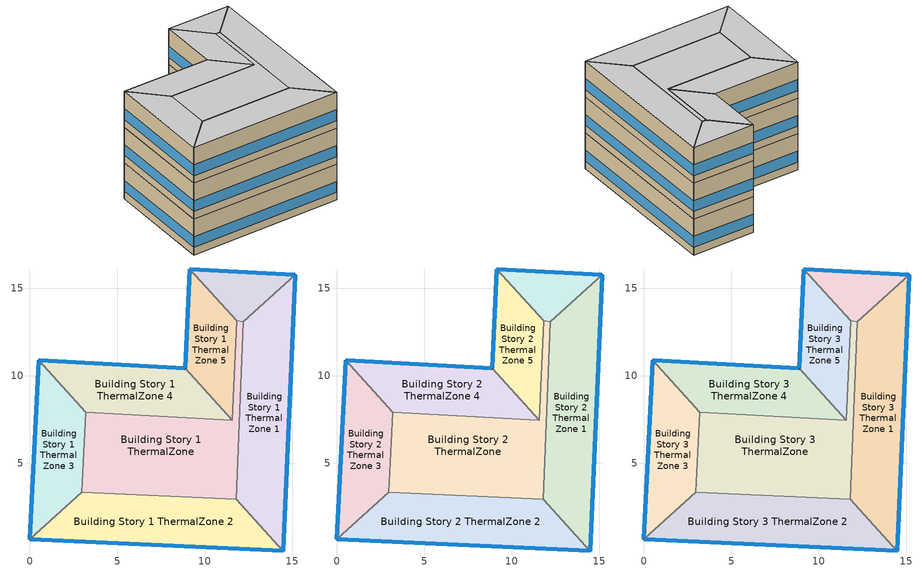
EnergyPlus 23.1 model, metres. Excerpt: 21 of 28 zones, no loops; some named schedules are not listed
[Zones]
Building Story 1 ThermalZone
 floor ground (Typical Insulated Carpeted 8in Slab Floor): 12.19,13.08 11.79,2.95 2.96,3.36 3.18,7.91 11.56,7.48 11.81,13.14 z0
 wall adiabatic (Typical Interior Wall): 11.79,2.95 12.19,13.08 11.81,13.14 11.56,7.48 3.18,7.91 2.96,3.36 11.79,2.95 z0:3.6
 ceiling adiabatic (Typical Interior Floor): 11.81,13.14 11.56,7.48 3.18,7.91 2.96,3.36 11.79,2.95 12.19,13.08 z3.6
Building Story 1 ThermalZone 1
 floor ground (Typical Insulated Carpeted 8in Slab Floor): 15.16,15.77 14.49,0 11.79,2.95 12.19,13.08 z0
 wall outside (Typical Insulated Steel Framed Exterior Wall R-12.99): 14.49,0 15.16,15.77 z0:3.6
 wall adiabatic (Typical Interior Wall): 15.16,15.77 12.19,13.08 11.79,2.95 14.49,0 z0:3.6
 window (U 0.55 SHGC 0.25): 14.49,0.03 15.15,15.75 z0.76:1.85
 ceiling adiabatic (Typical Interior Ceiling): 12.19,13.08 11.79,2.95 14.49,0 15.16,15.77 z3.6
Building Story 1 ThermalZone 2
 floor ground (Typical Insulated Carpeted 8in Slab Floor): 14.49,0 0,0.67 2.96,3.36 11.79,2.95 z0
 wall outside (Typical Insulated Steel Framed Exterior Wall R-12.99): 0,0.67 14.49,0 z0:3.6
 wall adiabatic (Typical Interior Wall): 14.49,0 11.79,2.95 2.96,3.36 0,0.67 z0:3.6
 window (U 0.55 SHGC 0.25): 0.03,0.67 14.46,0 z0.76:1.85
 ceiling adiabatic (Typical Interior Ceiling): 11.79,2.95 2.96,3.36 0,0.67 14.49,0 z3.6
Building Story 1 ThermalZone 3
 floor ground (Typical Insulated Carpeted 8in Slab Floor): 0,0.67 0.5,10.88 3.18,7.91 2.96,3.36 z0
 wall outside (Typical Insulated Steel Framed Exterior Wall R-12.99): 0.5,10.88 0,0.67 z0:3.6
 wall adiabatic (Typical Interior Wall): 0,0.67 2.96,3.36 3.18,7.91 0.5,10.88 z0:3.6
 window (U 0.55 SHGC 0.25): 0.5,10.86 0,0.69 z0.76:1.85
 ceiling adiabatic (Typical Interior Ceiling): 2.96,3.36 3.18,7.91 0.5,10.88 0,0.67 z3.6
Building Story 1 ThermalZone 4
 floor ground (Typical Insulated Carpeted 8in Slab Floor): 0.5,10.88 8.88,10.44 11.56,7.48 3.18,7.91 z0
 wall outside (Typical Insulated Steel Framed Exterior Wall R-12.99): 8.88,10.44 0.5,10.88 z0:3.6
 wall adiabatic (Typical Interior Wall): 0.5,10.88 3.18,7.91 11.56,7.48 8.88,10.44 z0:3.6
 window (U 0.55 SHGC 0.25): 8.85,10.44 0.53,10.88 z0.76:1.85
 ceiling adiabatic (Typical Interior Ceiling): 3.18,7.91 11.56,7.48 8.88,10.44 0.5,10.88 z3.6
Building Story 1 ThermalZone 5
 floor ground (Typical Insulated Carpeted 8in Slab Floor): 8.88,10.44 9.13,16.1 11.81,13.14 11.56,7.48 z0
 wall outside (Typical Insulated Steel Framed Exterior Wall R-12.99): 9.13,16.1 8.88,10.44 z0:3.6
 wall adiabatic (Typical Interior Wall): 8.88,10.44 11.56,7.48 11.81,13.14 9.13,16.1 z0:3.6
 window (U 0.55 SHGC 0.25): 9.13,16.08 8.88,10.47 z0.76:1.85
 ceiling adiabatic (Typical Interior Ceiling): 11.56,7.48 11.81,13.14 9.13,16.1 8.88,10.44 z3.6
Building Story 1 ThermalZone 6
 floor ground (Typical Insulated Carpeted 8in Slab Floor): 9.13,16.1 15.16,15.77 12.19,13.08 11.81,13.14 z0
 wall outside (Typical Insulated Steel Framed Exterior Wall R-12.99): 15.16,15.77 9.13,16.1 z0:3.6
 wall adiabatic (Typical Interior Wall): 9.13,16.1 11.81,13.14 12.19,13.08 15.16,15.77 z0:3.6
 window (U 0.55 SHGC 0.25): 15.13,15.77 9.15,16.1 z0.76:1.85
 ceiling adiabatic (Typical Interior Ceiling): 11.81,13.14 12.19,13.08 15.16,15.77 9.13,16.1 z3.6
Building Story 2 ThermalZone
 floor adiabatic (Typical Interior Floor): 12.19,13.08 11.79,2.95 2.96,3.36 3.18,7.91 11.56,7.48 11.81,13.14 z3.6
 wall adiabatic (Typical Interior Wall): 11.79,2.95 12.19,13.08 11.81,13.14 11.56,7.48 3.18,7.91 2.96,3.36 11.79,2.95 z3.6:7.2
 ceiling adiabatic (Typical Interior Ceiling): 11.81,13.14 11.56,7.48 3.18,7.91 2.96,3.36 11.79,2.95 12.19,13.08 z7.2
Building Story 2 ThermalZone 1
 floor adiabatic (Typical Interior Ceiling): 15.16,15.77 14.49,0 11.79,2.95 12.19,13.08 z3.6
 wall outside (Typical Insulated Steel Framed Exterior Wall R-12.99): 14.49,0 15.16,15.77 z3.6:7.2
 wall adiabatic (Typical Interior Wall): 15.16,15.77 12.19,13.08 11.79,2.95 14.49,0 z3.6:7.2
 window (U 0.55 SHGC 0.25): 14.49,0.03 15.15,15.75 z4.36:5.45
 ceiling adiabatic (Typical Interior Ceiling): 12.19,13.08 11.79,2.95 14.49,0 15.16,15.77 z7.2
Building Story 2 ThermalZone 2
 floor adiabatic (Typical Interior Ceiling): 14.49,0 0,0.67 2.96,3.36 11.79,2.95 z3.6
 wall outside (Typical Insulated Steel Framed Exterior Wall R-12.99): 0,0.67 14.49,0 z3.6:7.2
 wall adiabatic (Typical Interior Wall): 14.49,0 11.79,2.95 2.96,3.36 0,0.67 z3.6:7.2
 window (U 0.55 SHGC 0.25): 0.03,0.67 14.46,0 z4.36:5.45
 ceiling adiabatic (Typical Interior Floor): 11.79,2.95 2.96,3.36 0,0.67 14.49,0 z7.2
Building Story 2 ThermalZone 3
 floor adiabatic (Typical Interior Ceiling): 0,0.67 0.5,10.88 3.18,7.91 2.96,3.36 z3.6
 wall outside (Typical Insulated Steel Framed Exterior Wall R-12.99): 0.5,10.88 0,0.67 z3.6:7.2
 wall adiabatic (Typical Interior Wall): 0,0.67 2.96,3.36 3.18,7.91 0.5,10.88 z3.6:7.2
 window (U 0.55 SHGC 0.25): 0.5,10.86 0,0.69 z4.36:5.45
 ceiling adiabatic (Typical Interior Floor): 2.96,3.36 3.18,7.91 0.5,10.88 0,0.67 z7.2
Building Story 2 ThermalZone 4
 floor adiabatic (Typical Interior Ceiling): 0.5,10.88 8.88,10.44 11.56,7.48 3.18,7.91 z3.6
 wall outside (Typical Insulated Steel Framed Exterior Wall R-12.99): 8.88,10.44 0.5,10.88 z3.6:7.2
 wall adiabatic (Typical Interior Wall): 0.5,10.88 3.18,7.91 11.56,7.48 8.88,10.44 z3.6:7.2
 window (U 0.55 SHGC 0.25): 8.85,10.44 0.53,10.88 z4.36:5.45
 ceiling adiabatic (Typical Interior Floor): 3.18,7.91 11.56,7.48 8.88,10.44 0.5,10.88 z7.2
Building Story 2 ThermalZone 5
 floor adiabatic (Typical Interior Ceiling): 8.88,10.44 9.13,16.1 11.81,13.14 11.56,7.48 z3.6
 wall outside (Typical Insulated Steel Framed Exterior Wall R-12.99): 9.13,16.1 8.88,10.44 z3.6:7.2
 wall adiabatic (Typical Interior Wall): 8.88,10.44 11.56,7.48 11.81,13.14 9.13,16.1 z3.6:7.2
 window (U 0.55 SHGC 0.25): 9.13,16.08 8.88,10.47 z4.36:5.45
 ceiling adiabatic (Typical Interior Floor): 11.56,7.48 11.81,13.14 9.13,16.1 8.88,10.44 z7.2
Building Story 2 ThermalZone 6
 floor adiabatic (Typical Interior Ceiling): 9.13,16.1 15.16,15.77 12.19,13.08 11.81,13.14 z3.6
 wall outside (Typical Insulated Steel Framed Exterior Wall R-12.99): 15.16,15.77 9.13,16.1 z3.6:7.2
 wall adiabatic (Typical Interior Wall): 9.13,16.1 11.81,13.14 12.19,13.08 15.16,15.77 z3.6:7.2
 window (U 0.55 SHGC 0.25): 15.13,15.77 9.15,16.1 z4.36:5.45
 ceiling adiabatic (Typical Interior Floor): 11.81,13.14 12.19,13.08 15.16,15.77 9.13,16.1 z7.2
Building Story 3 ThermalZone
 floor adiabatic (Typical Interior Ceiling): 12.19,13.08 11.79,2.95 2.96,3.36 3.18,7.91 11.56,7.48 11.81,13.14 z7.2
 wall adiabatic (Typical Interior Wall): 11.79,2.95 12.19,13.08 11.81,13.14 11.56,7.48 3.18,7.91 2.96,3.36 11.79,2.95 z7.2:10.8
 ceiling adiabatic (Typical Interior Floor): 11.81,13.14 11.56,7.48 3.18,7.91 2.96,3.36 11.79,2.95 12.19,13.08 z10.8
Building Story 3 ThermalZone 1
 floor adiabatic (Typical Interior Ceiling): 15.16,15.77 14.49,0 11.79,2.95 12.19,13.08 z7.2
 wall outside (Typical Insulated Steel Framed Exterior Wall R-12.99): 14.49,0 15.16,15.77 z7.2:10.8
 wall adiabatic (Typical Interior Wall): 15.16,15.77 12.19,13.08 11.79,2.95 14.49,0 z7.2:10.8
 window (U 0.55 SHGC 0.25): 14.49,0.03 15.15,15.75 z7.96:9.05
 ceiling adiabatic (Typical Interior Ceiling): 12.19,13.08 11.79,2.95 14.49,0 15.16,15.77 z10.8
Building Story 3 ThermalZone 2
 floor adiabatic (Typical Interior Floor): 14.49,0 0,0.67 2.96,3.36 11.79,2.95 z7.2
 wall outside (Typical Insulated Steel Framed Exterior Wall R-12.99): 0,0.67 14.49,0 z7.2:10.8
 wall adiabatic (Typical Interior Wall): 14.49,0 11.79,2.95 2.96,3.36 0,0.67 z7.2:10.8
 window (U 0.55 SHGC 0.25): 0.03,0.67 14.46,0 z7.96:9.05
 ceiling adiabatic (Typical Interior Ceiling): 11.79,2.95 2.96,3.36 0,0.67 14.49,0 z10.8
Building Story 3 ThermalZone 3
 floor adiabatic (Typical Interior Floor): 0,0.67 0.5,10.88 3.18,7.91 2.96,3.36 z7.2
 wall outside (Typical Insulated Steel Framed Exterior Wall R-12.99): 0.5,10.88 0,0.67 z7.2:10.8
 wall adiabatic (Typical Interior Wall): 0,0.67 2.96,3.36 3.18,7.91 0.5,10.88 z7.2:10.8
 window (U 0.55 SHGC 0.25): 0.5,10.86 0,0.69 z7.96:9.05
 ceiling adiabatic (Typical Interior Ceiling): 2.96,3.36 3.18,7.91 0.5,10.88 0,0.67 z10.8
Building Story 3 ThermalZone 4
 floor adiabatic (Typical Interior Floor): 0.5,10.88 8.88,10.44 11.56,7.48 3.18,7.91 z7.2
 wall outside (Typical Insulated Steel Framed Exterior Wall R-12.99): 8.88,10.44 0.5,10.88 z7.2:10.8
 wall adiabatic (Typical Interior Wall): 0.5,10.88 3.18,7.91 11.56,7.48 8.88,10.44 z7.2:10.8
 window (U 0.55 SHGC 0.25): 8.85,10.44 0.53,10.88 z7.96:9.05
 ceiling adiabatic (Typical Interior Ceiling): 3.18,7.91 11.56,7.48 8.88,10.44 0.5,10.88 z10.8
Building Story 3 ThermalZone 5
 floor adiabatic (Typical Interior Floor): 8.88,10.44 9.13,16.1 11.81,13.14 11.56,7.48 z7.2
 wall outside (Typical Insulated Steel Framed Exterior Wall R-12.99): 9.13,16.1 8.88,10.44 z7.2:10.8
 wall adiabatic (Typical Interior Wall): 8.88,10.44 11.56,7.48 11.81,13.14 9.13,16.1 z7.2:10.8
 window (U 0.55 SHGC 0.25): 9.13,16.08 8.88,10.47 z7.96:9.05
 ceiling adiabatic (Typical Interior Ceiling): 11.56,7.48 11.81,13.14 9.13,16.1 8.88,10.44 z10.8
Building Story 3 ThermalZone 6
 floor adiabatic (Typical Interior Floor): 9.13,16.1 15.16,15.77 12.19,13.08 11.81,13.14 z7.2
 wall outside (Typical Insulated Steel Framed Exterior Wall R-12.99): 15.16,15.77 9.13,16.1 z7.2:10.8
 wall adiabatic (Typical Interior Wall): 9.13,16.1 11.81,13.14 12.19,13.08 15.16,15.77 z7.2:10.8
 window (U 0.55 SHGC 0.25): 15.13,15.77 9.15,16.1 z7.96:9.05
 ceiling adiabatic (Typical Interior Ceiling): 11.81,13.14 12.19,13.08 15.16,15.77 9.13,16.1 z10.8
[Building]
bld_23: Terrain=City
[Site:Location]
Jack Northrop Fld H_CA_USA: Latitude {deg}=41.3155; Longitude {deg}=-105.585; Time Zone {hr}=-8; Elevation {m}=21
[Site:GroundTemperature:FCfactorMethod]
18.8, 14.3, 13.6, 13.2, 13.3, 12.6, 15.3, 15.6, 17.7, 19.4, 19.7, 18.5
[Site:WaterMainsTemperature]
Calculation Method=Correlation; Annual Average Outdoor Air Temperature {C}=8.96667; Maximum Difference In Monthly Average Outdoor Air Temperatures {deltaC}=26.2
[SizingPeriod:DesignDay] Day of Month=21; Dry-Bulb Temperature Range Modifier Type=DefaultMultipliers; Humidity Condition Type=Wetbulb; Barometric Pressure {Pa}=98769; Rain Indicator=No; Snow Indicator=No; Daylight Saving Time Indicator=No; Begin Environment Reset Mode=FullResetAtBeginEnvironment
Name | Month | Day Type | Maximum Dry-Bulb Temperature {C} | Daily Dry-Bulb Temperature Range {deltaC} | Wetbulb or DewPoint at Maximum Dry-Bulb {C} | Wind Speed {m/s} | Wind Direction {deg} | Solar Model Indicator | ASHRAE Clear Sky Optical Depth for Beam Irradiance (taub) | ASHRAE Clear Sky Optical Depth for Diffuse Irradiance (taud) | Sky Clearness
Buffalo Niagara Intl Ap Ann Clg .4% Condns DB=>MWB 1 | 7 | SummerDesignDay | 30.3 | 9.3 | 21.8 | 5.7 | 240 | ASHRAETau | 0.462 | 2.001
Buffalo Niagara Intl Ap Ann Clg .4% Condns WB=>MDB 1 | 7 | SummerDesignDay | 27.8 | 9.3 | 23.8 | 5.7 | 240 | ASHRAETau | 0.462 | 2.001
Buffalo Niagara Intl Ap Ann Htg 99.6% Condns DB 1 | 1 | WinterDesignDay | -16.3 | 0 | -16.3 | 5.1 | 270 | ASHRAEClearSky |  |  | 0
[Material] Thermal Absorptance=0.9; Solar Absorptance=0.7
Name | Roughness | Thickness {m} | Conductivity {W/m-K} | Density {kg/m3} | Specific Heat {J/kg-K} | Visible Absorptance
100mm Normalweight concrete floor | MediumRough | 0.1016 | 2.31045 | 2322 | 832.557 | 0.7
25mm Stucco | Smooth | 0.0254 | 0.72 | 1856 | 840 | 0.7
5/8 in. Gypsum Board | MediumSmooth | 0.0159 | 0.16 | 800 | 1090 | 0.7
8 in. Normalweight Concrete Floor | MediumRough | 0.2032 | 2.31 | 2322 | 832 | 0.7
G01 13mm gypsum board | Smooth | 0.0127 | 0.160031 | 800.001 | 1090.73 | 0.5
Std Wood 6inch 1; Std Wood 6inch 2 | MediumSmooth | 0.15 | 0.12 | 540 | 1210 | 0.7
[Material:NoMass] Roughness=Smooth; Thermal Absorptance=0.9; Solar Absorptance=0.7
Name | Thermal Resistance {m2-K/W} | Visible Absorptance
CP02 CARPET PAD; Typical Carpet Pad | 0.21648 | 0.8
Typical Insulation R-10.81 | 1.90342 | 0.7
[WindowMaterial:Gas]
Gap_1_W_0_0032: Gas Type=Air; Thickness {m}=0.0032
[WindowMaterial:Glazing] Optical Data Type=SpectralAverage; Infrared Transmittance at Normal Incidence=0; Back Side Infrared Hemispherical Emissivity=0.84; Conductivity {W/m-K}=1; Dirt Correction Factor for Solar and Visible Transmittance=1; Solar Diffusing=No
Name | Thickness {m} | Solar Transmittance at Normal Incidence | Front Side Solar Reflectance at Normal Incidence | Back Side Solar Reflectance at Normal Incidence | Visible Transmittance at Normal Incidence | Front Side Visible Reflectance at Normal Incidence | Back Side Visible Reflectance at Normal Incidence | Front Side Infrared Hemispherical Emissivity
Glass_2022F_LayerAvg | 0.0039 | 0.355897 | 0.394095 | 0.265645 | 0.677694 | 0.042734 | 0.05547 | 0.046
Glass_2175_LayerAvg | 0.0086 | 0.167758 | 0.217606 | 0.437978 | 0.416044 | 0.078729 | 0.10654 | 0.84
[Construction]
InteriorFurnishings 1: Std Wood 6inch 1
InteriorFurnishings 2: Std Wood 6inch 2
Typical Insulated Carpeted 8in Slab Floor: 8 in. Normalweight Concrete Floor, Typical Carpet Pad
Typical Insulated Steel Framed Exterior Wall R-12.99: 25mm Stucco, 5/8 in. Gypsum Board, Typical Insulation R-10.81, 5/8 in. Gypsum Board
Typical Interior Ceiling: CP02 CARPET PAD, 100mm Normalweight concrete floor
Typical Interior Floor: 100mm Normalweight concrete floor, CP02 CARPET PAD
Typical Interior Wall: G01 13mm gypsum board, G01 13mm gypsum board
U 0.55 SHGC 0.25: Glass_2175_LayerAvg, Gap_1_W_0_0032, Glass_2022F_LayerAvg
[Zone] Multiplier=1; Part of Total Floor Area=Yes
Building Story 1 ThermalZone; Building Story 1 ThermalZone 1; Building Story 1 ThermalZone 2; Building Story 1 ThermalZone 3; Building Story 1 ThermalZone 4; Building Story 1 ThermalZone 5; Building Story 1 ThermalZone 6; Building Story 2 ThermalZone; Building Story 2 ThermalZone 1; Building Story 2 ThermalZone 2; Building Story 2 ThermalZone 3; Building Story 2 ThermalZone 4; Building Story 2 ThermalZone 5; Building Story 2 ThermalZone 6; Building Story 3 ThermalZone; Building Story 3 ThermalZone 1; Building Story 3 ThermalZone 2; Building Story 3 ThermalZone 3; Building Story 3 ThermalZone 4; Building Story 3 ThermalZone 5; Building Story 3 ThermalZone 6
[Space]
Name | Zone | Space Type
Building Story 1 Space | Building Story 1 ThermalZone | Story Ground Blended Space Type
Building Story 1 Space 1 | Building Story 1 ThermalZone 1 | Story Ground Blended Space Type
Building Story 1 Space 2 | Building Story 1 ThermalZone 2 | Story Ground Blended Space Type
Building Story 1 Space 3 | Building Story 1 ThermalZone 3 | Story Ground Blended Space Type
Building Story 1 Space 4 | Building Story 1 ThermalZone 4 | Story Ground Blended Space Type
Building Story 1 Space 5 | Building Story 1 ThermalZone 5 | Story Ground Blended Space Type
Building Story 1 Space 6 | Building Story 1 ThermalZone 6 | Story Ground Blended Space Type
Building Story 2 Space | Building Story 2 ThermalZone | Story Mid Blended Space Type
Building Story 2 Space 1 | Building Story 2 ThermalZone 1 | Story Mid Blended Space Type
Building Story 2 Space 2 | Building Story 2 ThermalZone 2 | Story Mid Blended Space Type
Building Story 2 Space 3 | Building Story 2 ThermalZone 3 | Story Mid Blended Space Type
Building Story 2 Space 4 | Building Story 2 ThermalZone 4 | Story Mid Blended Space Type
Building Story 2 Space 5 | Building Story 2 ThermalZone 5 | Story Mid Blended Space Type
Building Story 2 Space 6 | Building Story 2 ThermalZone 6 | Story Mid Blended Space Type
Building Story 3 Space | Building Story 3 ThermalZone | Story Mid2 Blended Space Type
Building Story 3 Space 1 | Building Story 3 ThermalZone 1 | Story Mid2 Blended Space Type
Building Story 3 Space 2 | Building Story 3 ThermalZone 2 | Story Mid2 Blended Space Type
Building Story 3 Space 3 | Building Story 3 ThermalZone 3 | Story Mid2 Blended Space Type
Building Story 3 Space 4 | Building Story 3 ThermalZone 4 | Story Mid2 Blended Space Type
Building Story 3 Space 5 | Building Story 3 ThermalZone 5 | Story Mid2 Blended Space Type
Building Story 3 Space 6 | Building Story 3 ThermalZone 6 | Story Mid2 Blended Space Type
[SpaceList]
Story Ground Blended Space Type: Building Story 1 Space 2, Building Story 1 Space 1, Building Story 1 Space 4, Building Story 1 Space, Building Story 1 Space 5, Building Story 1 Space 6, Building Story 1 Space 3
Story Mid Blended Space Type: Building Story 2 Space, Building Story 2 Space 2, Building Story 2 Space 4, Building Story 2 Space 3, Building Story 2 Space 6, Building Story 2 Space 1, Building Story 2 Space 5
Story Mid2 Blended Space Type: Building Story 3 Space 3, Building Story 3 Space 4, Building Story 3 Space 6, Building Story 3 Space 2, Building Story 3 Space 5, Building Story 3 Space, Building Story 3 Space 1
[InternalMass]
Name | Construction | Zone or ZoneList | Space or SpaceList | Surface Area {m2}
Building Story 1 Space 2 SecondarySchool Auditorium  - Story Ground Mass | InteriorFurnishings 1 | Building Story 1 ThermalZone 2 | Building Story 1 Space 2 | 7.97046
Building Story 1 Space 1 SecondarySchool Auditorium  - Story Ground Mass | InteriorFurnishings 1 | Building Story 1 ThermalZone 1 | Building Story 1 Space 1 | 8.89025
Building Story 1 Space 4 SecondarySchool Auditorium  - Story Ground Mass | InteriorFurnishings 1 | Building Story 1 ThermalZone 4 | Building Story 1 Space 4 | 5.72409
Building Story 1 Space SecondarySchool Auditorium  - Story Ground Mass | InteriorFurnishings 1 | Building Story 1 ThermalZone | Building Story 1 Space | 10.2107
Building Story 1 Space 5 SecondarySchool Auditorium  - Story Ground Mass | InteriorFurnishings 1 | Building Story 1 ThermalZone 5 | Building Story 1 Space 5 | 3.8583
Building Story 1 Space 6 SecondarySchool Auditorium  - Story Ground Mass | InteriorFurnishings 1 | Building Story 1 ThermalZone 6 | Building Story 1 Space 6 | 2.19798
Building Story 1 Space 3 SecondarySchool Auditorium  - Story Ground Mass | InteriorFurnishings 1 | Building Story 1 ThermalZone 3 | Building Story 1 Space 3 | 5.05214
Building Story 1 Space 2 SecondarySchool Cafeteria  - Story Ground Mass | InteriorFurnishings 1 | Building Story 1 ThermalZone 2 | Building Story 1 Space 2 | 5.0448
Building Story 1 Space 1 SecondarySchool Cafeteria  - Story Ground Mass | InteriorFurnishings 1 | Building Story 1 ThermalZone 1 | Building Story 1 Space 1 | 5.62696
Building Story 1 Space 4 SecondarySchool Cafeteria  - Story Ground Mass | InteriorFurnishings 1 | Building Story 1 ThermalZone 4 | Building Story 1 Space 4 | 3.62299
Building Story 1 Space SecondarySchool Cafeteria  - Story Ground Mass | InteriorFurnishings 1 | Building Story 1 ThermalZone | Building Story 1 Space | 6.46274
Building Story 1 Space 5 SecondarySchool Cafeteria  - Story Ground Mass | InteriorFurnishings 1 | Building Story 1 ThermalZone 5 | Building Story 1 Space 5 | 2.44206
Building Story 1 Space 6 SecondarySchool Cafeteria  - Story Ground Mass | InteriorFurnishings 1 | Building Story 1 ThermalZone 6 | Building Story 1 Space 6 | 1.39118
Building Story 1 Space 3 SecondarySchool Cafeteria  - Story Ground Mass | InteriorFurnishings 1 | Building Story 1 ThermalZone 3 | Building Story 1 Space 3 | 3.19769
Building Story 1 Space 2 SecondarySchool ComputerRoom  - Story Ground Mass | InteriorFurnishings 1 | Building Story 1 ThermalZone 2 | Building Story 1 Space 2 | 7.70162
Building Story 1 Space 1 SecondarySchool ComputerRoom  - Story Ground Mass | InteriorFurnishings 1 | Building Story 1 ThermalZone 1 | Building Story 1 Space 1 | 8.59038
Building Story 1 Space 4 SecondarySchool ComputerRoom  - Story Ground Mass | InteriorFurnishings 1 | Building Story 1 ThermalZone 4 | Building Story 1 Space 4 | 5.53102
Building Story 1 Space SecondarySchool ComputerRoom  - Story Ground Mass | InteriorFurnishings 1 | Building Story 1 ThermalZone | Building Story 1 Space | 9.86632
Building Story 1 Space 5 SecondarySchool ComputerRoom  - Story Ground Mass | InteriorFurnishings 1 | Building Story 1 ThermalZone 5 | Building Story 1 Space 5 | 3.72816
Building Story 1 Space 6 SecondarySchool ComputerRoom  - Story Ground Mass | InteriorFurnishings 1 | Building Story 1 ThermalZone 6 | Building Story 1 Space 6 | 2.12384
Building Story 1 Space 3 SecondarySchool ComputerRoom  - Story Ground Mass | InteriorFurnishings 1 | Building Story 1 ThermalZone 3 | Building Story 1 Space 3 | 4.88173
Building Story 1 Space 2 SecondarySchool Gym  - Story Ground Mass | InteriorFurnishings 1 | Building Story 1 ThermalZone 2 | Building Story 1 Space 2 | 15.7775
Building Story 1 Space 1 SecondarySchool Gym  - Story Ground Mass | InteriorFurnishings 1 | Building Story 1 ThermalZone 1 | Building Story 1 Space 1 | 17.5982
Building Story 1 Space 4 SecondarySchool Gym  - Story Ground Mass | InteriorFurnishings 1 | Building Story 1 ThermalZone 4 | Building Story 1 Space 4 | 11.3308
Building Story 1 Space SecondarySchool Gym  - Story Ground Mass | InteriorFurnishings 1 | Building Story 1 ThermalZone | Building Story 1 Space | 20.2121
Building Story 1 Space 5 SecondarySchool Gym  - Story Ground Mass | InteriorFurnishings 1 | Building Story 1 ThermalZone 5 | Building Story 1 Space 5 | 7.63749
Building Story 1 Space 6 SecondarySchool Gym  - Story Ground Mass | InteriorFurnishings 1 | Building Story 1 ThermalZone 6 | Building Story 1 Space 6 | 4.35089
Building Story 1 Space 3 SecondarySchool Gym  - Story Ground Mass | InteriorFurnishings 1 | Building Story 1 ThermalZone 3 | Building Story 1 Space 3 | 10.0007
Building Story 1 Space 2 SecondarySchool Kitchen  - Story Ground Mass | InteriorFurnishings 1 | Building Story 1 ThermalZone 2 | Building Story 1 Space 2 | 1.73958
Building Story 1 Space 1 SecondarySchool Kitchen  - Story Ground Mass | InteriorFurnishings 1 | Building Story 1 ThermalZone 1 | Building Story 1 Space 1 | 1.94033
Building Story 1 Space 4 SecondarySchool Kitchen  - Story Ground Mass | InteriorFurnishings 1 | Building Story 1 ThermalZone 4 | Building Story 1 Space 4 | 1.24931
Building Story 1 Space SecondarySchool Kitchen  - Story Ground Mass | InteriorFurnishings 1 | Building Story 1 ThermalZone | Building Story 1 Space | 2.22853
Building Story 1 Space 5 SecondarySchool Kitchen  - Story Ground Mass | InteriorFurnishings 1 | Building Story 1 ThermalZone 5 | Building Story 1 Space 5 | 0.842089
Building Story 1 Space 6 SecondarySchool Kitchen  - Story Ground Mass | InteriorFurnishings 1 | Building Story 1 ThermalZone 6 | Building Story 1 Space 6 | 0.479717
Building Story 1 Space 3 SecondarySchool Kitchen  - Story Ground Mass | InteriorFurnishings 1 | Building Story 1 ThermalZone 3 | Building Story 1 Space 3 | 1.10265
Building Story 1 Space 2 SecondarySchool Library  - Story Ground Mass | InteriorFurnishings 1 | Building Story 1 ThermalZone 2 | Building Story 1 Space 2 | 6.78438
Building Story 1 Space 1 SecondarySchool Library  - Story Ground Mass | InteriorFurnishings 1 | Building Story 1 ThermalZone 1 | Building Story 1 Space 1 | 7.5673
Building Story 1 Space 4 SecondarySchool Library  - Story Ground Mass | InteriorFurnishings 1 | Building Story 1 ThermalZone 4 | Building Story 1 Space 4 | 4.87229
Building Story 1 Space SecondarySchool Library  - Story Ground Mass | InteriorFurnishings 1 | Building Story 1 ThermalZone | Building Story 1 Space | 8.69127
Building Story 1 Space 5 SecondarySchool Library  - Story Ground Mass | InteriorFurnishings 1 | Building Story 1 ThermalZone 5 | Building Story 1 Space 5 | 3.28415
Building Story 1 Space 6 SecondarySchool Library  - Story Ground Mass | InteriorFurnishings 1 | Building Story 1 ThermalZone 6 | Building Story 1 Space 6 | 1.8709
Building Story 1 Space 3 SecondarySchool Library  - Story Ground Mass | InteriorFurnishings 1 | Building Story 1 ThermalZone 3 | Building Story 1 Space 3 | 4.30034
Building Story 1 Space 2 SecondarySchool Lobby  - Story Ground Mass; Building Story 1 Space 2 SecondarySchool Restroom  - Story Ground Mass | InteriorFurnishings 1 | Building Story 1 ThermalZone 2 | Building Story 1 Space 2 | 3.38428
Building Story 1 Space 1 SecondarySchool Lobby  - Story Ground Mass; Building Story 1 Space 1 SecondarySchool Restroom  - Story Ground Mass | InteriorFurnishings 1 | Building Story 1 ThermalZone 1 | Building Story 1 Space 1 | 3.77483
Building Story 1 Space 4 SecondarySchool Lobby  - Story Ground Mass; Building Story 1 Space 4 SecondarySchool Restroom  - Story Ground Mass | InteriorFurnishings 1 | Building Story 1 ThermalZone 4 | Building Story 1 Space 4 | 2.43047
Building Story 1 Space SecondarySchool Lobby  - Story Ground Mass; Building Story 1 Space SecondarySchool Restroom  - Story Ground Mass | InteriorFurnishings 1 | Building Story 1 ThermalZone | Building Story 1 Space | 4.33551
Building Story 1 Space 5 SecondarySchool Lobby  - Story Ground Mass; Building Story 1 Space 5 SecondarySchool Restroom  - Story Ground Mass | InteriorFurnishings 1 | Building Story 1 ThermalZone 5 | Building Story 1 Space 5 | 1.63825
Building Story 1 Space 6 SecondarySchool Lobby  - Story Ground Mass; Building Story 1 Space 6 SecondarySchool Restroom  - Story Ground Mass | InteriorFurnishings 1 | Building Story 1 ThermalZone 6 | Building Story 1 Space 6 | 0.933269
Building Story 1 Space 3 SecondarySchool Lobby  - Story Ground Mass; Building Story 1 Space 3 SecondarySchool Restroom  - Story Ground Mass | InteriorFurnishings 1 | Building Story 1 ThermalZone 3 | Building Story 1 Space 3 | 2.14516
Building Story 1 Space 2 SecondarySchool Mechanical  - Story Ground Mass | InteriorFurnishings 1 | Building Story 1 ThermalZone 2 | Building Story 1 Space 2 | 5.51923
Building Story 1 Space 1 SecondarySchool Mechanical  - Story Ground Mass | InteriorFurnishings 1 | Building Story 1 ThermalZone 1 | Building Story 1 Space 1 | 6.15615
Building Story 1 Space 4 SecondarySchool Mechanical  - Story Ground Mass | InteriorFurnishings 1 | Building Story 1 ThermalZone 4 | Building Story 1 Space 4 | 3.96371
Building Story 1 Space SecondarySchool Mechanical  - Story Ground Mass | InteriorFurnishings 1 | Building Story 1 ThermalZone | Building Story 1 Space | 7.07052
Building Story 1 Space 5 SecondarySchool Mechanical  - Story Ground Mass | InteriorFurnishings 1 | Building Story 1 ThermalZone 5 | Building Story 1 Space 5 | 2.67172
Building Story 1 Space 6 SecondarySchool Mechanical  - Story Ground Mass | InteriorFurnishings 1 | Building Story 1 ThermalZone 6 | Building Story 1 Space 6 | 1.52201
Building Story 1 Space 3 SecondarySchool Mechanical  - Story Ground Mass | InteriorFurnishings 1 | Building Story 1 ThermalZone 3 | Building Story 1 Space 3 | 3.49841
Building Story 1 Space 2 SecondarySchool Office  - Story Ground Mass | InteriorFurnishings 1 | Building Story 1 ThermalZone 2 | Building Story 1 Space 2 | 8.58722
Building Story 1 Space 1 SecondarySchool Office  - Story Ground Mass | InteriorFurnishings 1 | Building Story 1 ThermalZone 1 | Building Story 1 Space 1 | 9.57819
Building Story 1 Space 4 SecondarySchool Office  - Story Ground Mass | InteriorFurnishings 1 | Building Story 1 ThermalZone 4 | Building Story 1 Space 4 | 6.16703
Building Story 1 Space SecondarySchool Office  - Story Ground Mass | InteriorFurnishings 1 | Building Story 1 ThermalZone | Building Story 1 Space | 11.0008
Building Story 1 Space 5 SecondarySchool Office  - Story Ground Mass | InteriorFurnishings 1 | Building Story 1 ThermalZone 5 | Building Story 1 Space 5 | 4.15686
Building Story 1 Space 6 SecondarySchool Office  - Story Ground Mass | InteriorFurnishings 1 | Building Story 1 ThermalZone 6 | Building Story 1 Space 6 | 2.36806
Building Story 1 Space 3 SecondarySchool Office  - Story Ground Mass | InteriorFurnishings 1 | Building Story 1 ThermalZone 3 | Building Story 1 Space 3 | 5.44308
Building Story 1 Space Mass | InteriorFurnishings 2 | Building Story 1 ThermalZone | Building Story 1 Space | 84.4141
Building Story 1 Space 1 Mass | InteriorFurnishings 2 | Building Story 1 ThermalZone 1 | Building Story 1 Space 1 | 73.4974
Building Story 1 Space 2 Mass | InteriorFurnishings 2 | Building Story 1 ThermalZone 2 | Building Story 1 Space 2 | 65.8934
Building Story 1 Space 3 Mass | InteriorFurnishings 2 | Building Story 1 ThermalZone 3 | Building Story 1 Space 3 | 41.7671
Building Story 1 Space 4 Mass | InteriorFurnishings 2 | Building Story 1 ThermalZone 4 | Building Story 1 Space 4 | 47.3222
Building Story 1 Space 5 Mass | InteriorFurnishings 2 | Building Story 1 ThermalZone 5 | Building Story 1 Space 5 | 31.8973
Building Story 1 Space 6 Mass | InteriorFurnishings 2 | Building Story 1 ThermalZone 6 | Building Story 1 Space 6 | 18.1711
Building Story 2 Space SecondarySchool Classroom A  - Story Mid Mass; Building Story 2 Space SecondarySchool Classroom C  - Story Mid Mass | InteriorFurnishings 1 | Building Story 2 ThermalZone | Building Story 2 Space | 20.9026
Building Story 2 Space 2 SecondarySchool Classroom A  - Story Mid Mass; Building Story 2 Space 2 SecondarySchool Classroom C  - Story Mid Mass | InteriorFurnishings 1 | Building Story 2 ThermalZone 2 | Building Story 2 Space 2 | 16.3165
Building Story 2 Space 4 SecondarySchool Classroom A  - Story Mid Mass; Building Story 2 Space 4 SecondarySchool Classroom C  - Story Mid Mass | InteriorFurnishings 1 | Building Story 2 ThermalZone 4 | Building Story 2 Space 4 | 11.7179
Building Story 2 Space 3 SecondarySchool Classroom A  - Story Mid Mass; Building Story 2 Space 3 SecondarySchool Classroom C  - Story Mid Mass | InteriorFurnishings 1 | Building Story 2 ThermalZone 3 | Building Story 2 Space 3 | 10.3424
Building Story 2 Space 6 SecondarySchool Classroom A  - Story Mid Mass; Building Story 2 Space 6 SecondarySchool Classroom C  - Story Mid Mass | InteriorFurnishings 1 | Building Story 2 ThermalZone 6 | Building Story 2 Space 6 | 4.49953
Building Story 2 Space 1 SecondarySchool Classroom A  - Story Mid Mass; Building Story 2 Space 1 SecondarySchool Classroom C  - Story Mid Mass | InteriorFurnishings 1 | Building Story 2 ThermalZone 1 | Building Story 2 Space 1 | 18.1994
Building Story 2 Space 5 SecondarySchool Classroom A  - Story Mid Mass; Building Story 2 Space 5 SecondarySchool Classroom C  - Story Mid Mass | InteriorFurnishings 1 | Building Story 2 ThermalZone 5 | Building Story 2 Space 5 | 7.89841
Building Story 2 Space SecondarySchool Corridor B  - Story Mid Mass | InteriorFurnishings 1 | Building Story 2 ThermalZone | Building Story 2 Space | 29.474
Building Story 2 Space 2 SecondarySchool Corridor B  - Story Mid Mass | InteriorFurnishings 1 | Building Story 2 ThermalZone 2 | Building Story 2 Space 2 | 23.0073
Building Story 2 Space 4 SecondarySchool Corridor B  - Story Mid Mass | InteriorFurnishings 1 | Building Story 2 ThermalZone 4 | Building Story 2 Space 4 | 16.523
Building Story 2 Space 3 SecondarySchool Corridor B  - Story Mid Mass | InteriorFurnishings 1 | Building Story 2 ThermalZone 3 | Building Story 2 Space 3 | 14.5834
Building Story 2 Space 6 SecondarySchool Corridor B  - Story Mid Mass | InteriorFurnishings 1 | Building Story 2 ThermalZone 6 | Building Story 2 Space 6 | 6.34462
Building Story 2 Space 1 SecondarySchool Corridor B  - Story Mid Mass | InteriorFurnishings 1 | Building Story 2 ThermalZone 1 | Building Story 2 Space 1 | 25.6624
Building Story 2 Space 5 SecondarySchool Corridor B  - Story Mid Mass | InteriorFurnishings 1 | Building Story 2 ThermalZone 5 | Building Story 2 Space 5 | 11.1373
Building Story 2 Space SecondarySchool Gym  - Story Mid Mass | InteriorFurnishings 1 | Building Story 2 ThermalZone | Building Story 2 Space | 13.1348
Building Story 2 Space 2 SecondarySchool Gym  - Story Mid Mass | InteriorFurnishings 1 | Building Story 2 ThermalZone 2 | Building Story 2 Space 2 | 10.253
Building Story 2 Space 4 SecondarySchool Gym  - Story Mid Mass | InteriorFurnishings 1 | Building Story 2 ThermalZone 4 | Building Story 2 Space 4 | 7.36333
Building Story 2 Space 3 SecondarySchool Gym  - Story Mid Mass | InteriorFurnishings 1 | Building Story 2 ThermalZone 3 | Building Story 2 Space 3 | 6.49896
Building Story 2 Space 6 SecondarySchool Gym  - Story Mid Mass | InteriorFurnishings 1 | Building Story 2 ThermalZone 6 | Building Story 2 Space 6 | 2.82743
Building Story 2 Space 1 SecondarySchool Gym  - Story Mid Mass | InteriorFurnishings 1 | Building Story 2 ThermalZone 1 | Building Story 2 Space 1 | 11.4362
Building Story 2 Space 5 SecondarySchool Gym  - Story Mid Mass | InteriorFurnishings 1 | Building Story 2 ThermalZone 5 | Building Story 2 Space 5 | 4.96322
Building Story 2 Space Mass | InteriorFurnishings 2 | Building Story 2 ThermalZone | Building Story 2 Space | 84.4141
Building Story 2 Space 1 Mass | InteriorFurnishings 2 | Building Story 2 ThermalZone 1 | Building Story 2 Space 1 | 73.4974
Building Story 2 Space 2 Mass | InteriorFurnishings 2 | Building Story 2 ThermalZone 2 | Building Story 2 Space 2 | 65.8934
Building Story 2 Space 3 Mass | InteriorFurnishings 2 | Building Story 2 ThermalZone 3 | Building Story 2 Space 3 | 41.7671
Building Story 2 Space 4 Mass | InteriorFurnishings 2 | Building Story 2 ThermalZone 4 | Building Story 2 Space 4 | 47.3222
Building Story 2 Space 5 Mass | InteriorFurnishings 2 | Building Story 2 ThermalZone 5 | Building Story 2 Space 5 | 31.8973
Building Story 2 Space 6 Mass | InteriorFurnishings 2 | Building Story 2 ThermalZone 6 | Building Story 2 Space 6 | 18.1711
Building Story 3 Space 3 Office WholeBuilding - Md Office  - Story Mid2 Mass | InteriorFurnishings 1 | Building Story 3 ThermalZone 3 | Building Story 3 Space 3 | 25.0602
Building Story 3 Space 4 Office WholeBuilding - Md Office  - Story Mid2 Mass | InteriorFurnishings 1 | Building Story 3 ThermalZone 4 | Building Story 3 Space 4 | 28.3933
Building Story 3 Space 6 Office WholeBuilding - Md Office  - Story Mid2 Mass | InteriorFurnishings 1 | Building Story 3 ThermalZone 6 | Building Story 3 Space 6 | 10.9027
Building Story 3 Space 2 Office WholeBuilding - Md Office  - Story Mid2 Mass | InteriorFurnishings 1 | Building Story 3 ThermalZone 2 | Building Story 3 Space 2 | 39.536
Building Story 3 Space 5 Office WholeBuilding - Md Office  - Story Mid2 Mass | InteriorFurnishings 1 | Building Story 3 ThermalZone 5 | Building Story 3 Space 5 | 19.1384
Building Story 3 Space Office WholeBuilding - Md Office  - Story Mid2 Mass | InteriorFurnishings 1 | Building Story 3 ThermalZone | Building Story 3 Space | 50.6484
Building Story 3 Space 1 Office WholeBuilding - Md Office  - Story Mid2 Mass | InteriorFurnishings 1 | Building Story 3 ThermalZone 1 | Building Story 3 Space 1 | 44.0985
Building Story 3 Space 3 SecondarySchool Classroom A  - Story Mid2 Mass; Building Story 3 Space 3 SecondarySchool Classroom C  - Story Mid2 Mass | InteriorFurnishings 1 | Building Story 3 ThermalZone 3 | Building Story 3 Space 3 | 4.89927
Building Story 3 Space 4 SecondarySchool Classroom A  - Story Mid2 Mass; Building Story 3 Space 4 SecondarySchool Classroom C  - Story Mid2 Mass | InteriorFurnishings 1 | Building Story 3 ThermalZone 4 | Building Story 3 Space 4 | 5.55089
Building Story 3 Space 6 SecondarySchool Classroom A  - Story Mid2 Mass; Building Story 3 Space 6 SecondarySchool Classroom C  - Story Mid2 Mass | InteriorFurnishings 1 | Building Story 3 ThermalZone 6 | Building Story 3 Space 6 | 2.13147
Building Story 3 Space 2 SecondarySchool Classroom A  - Story Mid2 Mass; Building Story 3 Space 2 SecondarySchool Classroom C  - Story Mid2 Mass | InteriorFurnishings 1 | Building Story 3 ThermalZone 2 | Building Story 3 Space 2 | 7.72928
Building Story 3 Space 5 SecondarySchool Classroom A  - Story Mid2 Mass; Building Story 3 Space 5 SecondarySchool Classroom C  - Story Mid2 Mass | InteriorFurnishings 1 | Building Story 3 ThermalZone 5 | Building Story 3 Space 5 | 3.74155
Building Story 3 Space SecondarySchool Classroom A  - Story Mid2 Mass; Building Story 3 Space SecondarySchool Classroom C  - Story Mid2 Mass | InteriorFurnishings 1 | Building Story 3 ThermalZone | Building Story 3 Space | 9.90176
Building Story 3 Space 1 SecondarySchool Classroom A  - Story Mid2 Mass; Building Story 3 Space 1 SecondarySchool Classroom C  - Story Mid2 Mass | InteriorFurnishings 1 | Building Story 3 ThermalZone 1 | Building Story 3 Space 1 | 8.62124
Building Story 3 Space 3 SecondarySchool Corridor B  - Story Mid2 Mass | InteriorFurnishings 1 | Building Story 3 ThermalZone 3 | Building Story 3 Space 3 | 6.90828
Building Story 3 Space 4 SecondarySchool Corridor B  - Story Mid2 Mass | InteriorFurnishings 1 | Building Story 3 ThermalZone 4 | Building Story 3 Space 4 | 7.8271
Building Story 3 Space 6 SecondarySchool Corridor B  - Story Mid2 Mass | InteriorFurnishings 1 | Building Story 3 ThermalZone 6 | Building Story 3 Space 6 | 3.00551
Building Story 3 Space 2 SecondarySchool Corridor B  - Story Mid2 Mass | InteriorFurnishings 1 | Building Story 3 ThermalZone 2 | Building Story 3 Space 2 | 10.8988
Building Story 3 Space 5 SecondarySchool Corridor B  - Story Mid2 Mass | InteriorFurnishings 1 | Building Story 3 ThermalZone 5 | Building Story 3 Space 5 | 5.27582
Building Story 3 Space SecondarySchool Corridor B  - Story Mid2 Mass | InteriorFurnishings 1 | Building Story 3 ThermalZone | Building Story 3 Space | 13.9621
Building Story 3 Space 1 SecondarySchool Corridor B  - Story Mid2 Mass | InteriorFurnishings 1 | Building Story 3 ThermalZone 1 | Building Story 3 Space 1 | 12.1565
Building Story 3 Space Mass | InteriorFurnishings 2 | Building Story 3 ThermalZone | Building Story 3 Space | 84.4141
Building Story 3 Space 1 Mass | InteriorFurnishings 2 | Building Story 3 ThermalZone 1 | Building Story 3 Space 1 | 73.4974
Building Story 3 Space 2 Mass | InteriorFurnishings 2 | Building Story 3 ThermalZone 2 | Building Story 3 Space 2 | 65.8934
Building Story 3 Space 3 Mass | InteriorFurnishings 2 | Building Story 3 ThermalZone 3 | Building Story 3 Space 3 | 41.7671
Building Story 3 Space 4 Mass | InteriorFurnishings 2 | Building Story 3 ThermalZone 4 | Building Story 3 Space 4 | 47.3222
Building Story 3 Space 5 Mass | InteriorFurnishings 2 | Building Story 3 ThermalZone 5 | Building Story 3 Space 5 | 31.8973
Building Story 3 Space 6 Mass | InteriorFurnishings 2 | Building Story 3 ThermalZone 6 | Building Story 3 Space 6 | 18.1711
[Lights] Design Level Calculation Method=Watts/Area; Return Air Fraction=0; Fraction Visible=0.2; Fraction Replaceable=1
Name | Zone or ZoneList or Space or SpaceList | Schedule | Watts per Zone Floor Area {W/m2} | Fraction Radiant
SecondarySchool Auditorium Lights 1 | Story Ground Blended Space Type | SchoolSecondary BLDG_LIGHT_SCH_2013 | 0.820262 | 0.37
SecondarySchool Cafeteria Lights 1 | Story Ground Blended Space Type | SchoolSecondary BLDG_LIGHT_SCH_2013 | 0.535655 | 0.37
SecondarySchool ComputerRoom Lights 1 | Story Ground Blended Space Type | SchoolSecondary BLDG_LIGHT_CLASSROOM_SCH_2013 | 1.56003 | 0.37
SecondarySchool Gym Lights 1 | Story Ground Blended Space Type | SchoolSecondary BLDG_LIGHT_GYM_SCH_2013 | 1.85566 | 0.37
SecondarySchool Kitchen Lights 1 | Story Ground Blended Space Type | SchoolSecondary BLDG_LIGHT_SCH_2013 | 0.343842 | 0.37
SecondarySchool Library Lights 1 | Story Ground Blended Space Type | SchoolSecondary BLDG_LIGHT_LIBRARY_SCH_2013 | 1.31882 | 0.37
SecondarySchool Lobby Lights 1 | Story Ground Blended Space Type | SchoolSecondary BLDG_LIGHT_LOBBYFLR1_SCH_2013 | 0.497551 | 0.37
SecondarySchool Mechanical Lights 1 | Story Ground Blended Space Type | SchoolSecondary BLDG_LIGHT_MECHANICAL_SCH_2013 | 0.378666 | 0.37
SecondarySchool Office Lights 1 | Story Ground Blended Space Type | SchoolSecondary BLDG_LIGHT_OFFICE_SCH_2013 | 1.55706 | 0.37
SecondarySchool Restroom Lights 1 | Story Ground Blended Space Type | SchoolSecondary BLDG_LIGHT_BATH_SCH_2013 | 0.541778 | 0.37
SecondarySchool Classroom Lights 1 | Story Mid Blended Space Type | SchoolSecondary BLDG_LIGHT_CLASSROOM_SCH_2013 | 6.61009 | 0.37
SecondarySchool Corridor Lights 1 | Story Mid Blended Space Type | SchoolSecondary BLDG_LIGHT_CORRIDOR_SCH_2013 | 2.48049 | 0.37
SecondarySchool Gym Lights 2 | Story Mid Blended Space Type | SchoolSecondary BLDG_LIGHT_GYM_SCH_2013 | 1.2059 | 0.37
Office WholeBuilding - Md Office Lights 1 | Story Mid2 Blended Space Type | OfficeMedium BLDG_LIGHT_SCH_2013 | 5.29584 | 0.7
SecondarySchool Classroom Lights 2 | Story Mid2 Blended Space Type | SchoolSecondary BLDG_LIGHT_CLASSROOM_SCH_2013 | 3.13126 | 0.37
SecondarySchool Corridor Lights 2 | Story Mid2 Blended Space Type | SchoolSecondary BLDG_LIGHT_CORRIDOR_SCH_2013 | 1.17503 | 0.37
[People] Number of People Calculation Method=People/Area; Fraction Radiant=0.3; Enable ASHRAE 55 Comfort Warnings=Yes; Mean Radiant Temperature Calculation Type=ZoneAveraged; Work Efficiency Schedule=Work Efficiency Schedule; Clothing Insulation Schedule=Clothing Schedule; Air Velocity Schedule=Air Velocity Schedule; Thermal Comfort Model 1 Type=Fanger
Name | Zone or ZoneList or Space or SpaceList | Number of People Schedule | People per Floor Area {person/m2} | Activity Level Schedule
SecondarySchool Auditorium People 1 | Story Ground Blended Space Type | SchoolSecondary BLDG_OCC_SCH_Auditorium | 0.1953 | SchoolSecondary ACTIVITY_SCH
SecondarySchool Cafeteria People 1 | Story Ground Blended Space Type | SchoolSecondary BLDG_OCC_SCH_Cafeteria | 0.0824085 | SchoolSecondary ACTIVITY_SCH
SecondarySchool ComputerRoom People 1 | Story Ground Blended Space Type | SchoolSecondary BLDG_OCC_SCH_Extend | 0.044033 | SchoolSecondary ACTIVITY_SCH
SecondarySchool Gym People 1 | Story Ground Blended Space Type | SchoolSecondary BLDG_OCC_SCH_Gym | 0.0773193 | SchoolSecondary ACTIVITY_SCH
SecondarySchool Kitchen People 1 | Story Ground Blended Space Type | SchoolSecondary BLDG_OCC_SCH | 0.00432787 | SchoolSecondary ACTIVITY_SCH
SecondarySchool Library People 1 | Story Ground Blended Space Type | SchoolSecondary BLDG_OCC_SCH | 0.0110825 | SchoolSecondary ACTIVITY_SCH
SecondarySchool Office People 1 | Story Ground Blended Space Type | SchoolSecondary BLDG_OCC_SCH_Offices | 0.00701376 | SchoolSecondary ACTIVITY_SCH
SecondarySchool Classroom People 1 | Story Mid Blended Space Type | SchoolSecondary BLDG_OCC_SCH | 0.186575 | SchoolSecondary ACTIVITY_SCH
SecondarySchool Gym People 2 | Story Mid Blended Space Type | SchoolSecondary BLDG_OCC_SCH_Gym | 0.0502459 | SchoolSecondary ACTIVITY_SCH
Office WholeBuilding - Md Office People 1 | Story Mid2 Blended Space Type | OfficeMedium BLDG_OCC_SCH | 0.0322917 | OfficeMedium ACTIVITY_SCH
SecondarySchool Classroom People 2 | Story Mid2 Blended Space Type | SchoolSecondary BLDG_OCC_SCH | 0.0883824 | SchoolSecondary ACTIVITY_SCH
[ElectricEquipment] Design Level Calculation Method=Watts/Area
Name | Zone or ZoneList or Space or SpaceList | Schedule | Watts per Zone Floor Area {W/m2} | Fraction Radiant | Fraction Latent | Fraction Lost
2 Elevator Fans | Story Ground Blended Space Type | Elevator Schedule 3 | 0.341166 | 0.5
2 Elevator Lift Motors | Story Ground Blended Space Type | Elevator Schedule 1 | 176.933 | 0 | 0 | 1
2 Elevator Lights | Story Ground Blended Space Type | Elevator Schedule 2 | 0.356495 | 0.5
SecondarySchool Auditorium Elec Equip 1 | Story Ground Blended Space Type | SchoolSecondary BLDG_EQUIP_SCH_2013 | 0.598921 | 0.5 | 0 | 0
SecondarySchool Cafeteria Elec Equip 1 | Story Ground Blended Space Type | SchoolSecondary KITCHEN_ELEC_EQUIP_SCH | 5.89221 | 0.5 | 0 | 0
SecondarySchool ComputerRoom Elec Equip 1 | Story Ground Blended Space Type | SchoolSecondary BLDG_EQUIP_SCH_2013 | 2.33752 | 0.5 | 0 | 0
SecondarySchool Gym Elec Equip 1 | Story Ground Blended Space Type | SchoolSecondary BLDG_EQUIP_SCH_2013 | 1.18556 | 0.5 | 0 | 0
SecondarySchool Kitchen Elec Equip 1 | Story Ground Blended Space Type | SchoolSecondary KITCHEN_ELEC_EQUIP_SCH | 5.86805 | 0.3 | 0.25 | 0.2
SecondarySchool Library Elec Equip 1 | Story Ground Blended Space Type | SchoolSecondary BLDG_EQUIP_SCH_2013 | 1.03067 | 0.5 | 0 | 0
SecondarySchool Lobby Elec Equip 1; SecondarySchool Restroom Elec Equip 1 | Story Ground Blended Space Type | SchoolSecondary BLDG_EQUIP_SCH_2013 | 0.204549 | 0.5 | 0 | 0
SecondarySchool Mechanical Elec Equip 1 | Story Ground Blended Space Type | SchoolSecondary BLDG_EQUIP_SCH_2013 | 0.333587 | 0.5 | 0 | 0
SecondarySchool Office Elec Equip 1 | Story Ground Blended Space Type | SchoolSecondary BLDG_EQUIP_SCH_2013 | 1.40275 | 0.5 | 0 | 0
SecondarySchool Classroom Elec Equip 1 | Story Mid Blended Space Type | SchoolSecondary BLDG_EQUIP_SCH_2013 | 4.95224 | 0.5 | 0 | 0
SecondarySchool Corridor Elec Equip 1 | Story Mid Blended Space Type | SchoolSecondary BLDG_EQUIP_SCH_2013 | 1.39058 | 0.5 | 0 | 0
SecondarySchool Gym Elec Equip 2 | Story Mid Blended Space Type | SchoolSecondary BLDG_EQUIP_SCH_2013 | 0.770438 | 0.5 | 0 | 0
Office WholeBuilding - Md Office Elec Equip 1 | Story Mid2 Blended Space Type | OfficeMedium BLDG_EQUIP_SCH_2013 | 4.84376 | 0.5 | 0 | 0
SecondarySchool Classroom Elec Equip 2 | Story Mid2 Blended Space Type | SchoolSecondary BLDG_EQUIP_SCH_2013 | 2.34592 | 0.5 | 0 | 0
SecondarySchool Corridor Elec Equip 2 | Story Mid2 Blended Space Type | SchoolSecondary BLDG_EQUIP_SCH_2013 | 0.658731 | 0.5 | 0 | 0
[GasEquipment]
SecondarySchool Kitchen Gas Equip 1: Zone or ZoneList or Space or SpaceList=Story Ground Blended Space Type; Schedule=SchoolSecondary KITCHEN_GAS_EQUIP_SCH; Design Level Calculation Method=Watts/Area; Power per Zone Floor Area {W/m2}=44.3139; Fraction Latent=0.1; Fraction Radiant=0.2; Fraction Lost=0.7
[ZoneInfiltration:DesignFlowRate] Schedule=Always On Discrete; Design Flow Rate Calculation Method=Flow/ExteriorArea; Constant Term Coefficient=0; Temperature Term Coefficient=0; Velocity Term Coefficient=0.224; Velocity Squared Term Coefficient=0
Name | Zone or ZoneList or Space or SpaceList | Flow Rate per Exterior Surface Area {m3/s-m2}
SecondarySchool Auditorium  - Story Ground Infiltration | Story Ground Blended Space Type | 4.13374e-05
SecondarySchool Cafeteria  - Story Ground Infiltration | Story Ground Blended Space Type | 2.61639e-05
SecondarySchool ComputerRoom  - Story Ground Infiltration | Story Ground Blended Space Type | 3.9943e-05
SecondarySchool Gym  - Story Ground Infiltration | Story Ground Blended Space Type | 0.000195742
SecondarySchool Kitchen  - Story Ground Infiltration | Story Ground Blended Space Type | 9.02204e-06
SecondarySchool Library  - Story Ground Infiltration | Story Ground Blended Space Type | 3.5186e-05
SecondarySchool Lobby  - Story Ground Infiltration; SecondarySchool Restroom  - Story Ground Infiltration | Story Ground Blended Space Type | 1.7552e-05
SecondarySchool Mechanical  - Story Ground Infiltration | Story Ground Blended Space Type | 2.86245e-05
SecondarySchool Office  - Story Ground Infiltration | Story Ground Blended Space Type | 0.000158451
SecondarySchool Classroom A  - Story Mid Infiltration; SecondarySchool Classroom C  - Story Mid Infiltration | Story Mid Blended Space Type | 0.00017769
SecondarySchool Corridor B  - Story Mid Infiltration | Story Mid Blended Space Type | 4.71038e-05
SecondarySchool Gym  - Story Mid Infiltration | Story Mid Blended Space Type | 0.00016709
Office WholeBuilding - Md Office  - Story Mid2 Infiltration | Story Mid2 Blended Space Type | 0.000318961
SecondarySchool Classroom A  - Story Mid2 Infiltration; SecondarySchool Classroom C  - Story Mid2 Infiltration | Story Mid2 Blended Space Type | 0.000101754
SecondarySchool Corridor B  - Story Mid2 Infiltration | Story Mid2 Blended Space Type | 4.71038e-05
[Daylighting:Controls] Lighting Control Type=Stepped; Minimum Input Power Fraction for Continuous or ContinuousOff Dimming Control=0.3; Minimum Light Output Fraction for Continuous or ContinuousOff Dimming Control=0.2; Number of Stepped Control Steps=3; Probability Lighting will be Reset When Needed in Manual Stepped Control=1; Glare Calculation Azimuth Angle of View Direction Clockwise from Zone y-Axis {deg}=-0; Maximum Allowable Discomfort Glare Index=22
Name | Zone or Space | Glare Calculation Daylighting Reference Point | Daylighting Reference Point 1 | Fraction of Lights Controlled by Reference Point 1 | Illuminance Setpoint at Reference Point 1 {lux} | Daylighting Reference Point 2 | Fraction of Lights Controlled by Reference Point 2 | Illuminance Setpoint at Reference Point 2 {lux}
Building Story 1 ThermalZone 1 DaylightingControls | Building Story 1 ThermalZone 1 | Building Story 1 Space 1 Daylt Sensor 1 | Building Story 1 Space 1 Daylt Sensor 1 | 0.7 | 538 | Building Story 1 Space 1 Daylt Sensor 2 | 0.299 | 538
Building Story 1 ThermalZone 2 DaylightingControls | Building Story 1 ThermalZone 2 | Building Story 1 Space 2 Daylt Sensor 1 | Building Story 1 Space 2 Daylt Sensor 1 | 0.709 | 538 | Building Story 1 Space 2 Daylt Sensor 2 | 0.29 | 538
Building Story 2 ThermalZone 1 DaylightingControls | Building Story 2 ThermalZone 1 | Building Story 2 Space 1 Daylt Sensor 1 | Building Story 2 Space 1 Daylt Sensor 1 | 0.7 | 215 | Building Story 2 Space 1 Daylt Sensor 2 | 0.299 | 215
Building Story 2 ThermalZone 2 DaylightingControls | Building Story 2 ThermalZone 2 | Building Story 2 Space 2 Daylt Sensor 1 | Building Story 2 Space 2 Daylt Sensor 1 | 0.709 | 215 | Building Story 2 Space 2 Daylt Sensor 2 | 0.29 | 215
Building Story 2 ThermalZone 3 DaylightingControls | Building Story 2 ThermalZone 3 | Building Story 2 Space 3 Daylt Sensor 1 | Building Story 2 Space 3 Daylt Sensor 1 | 0.741 | 215
Building Story 2 ThermalZone 4 DaylightingControls | Building Story 2 ThermalZone 4 | Building Story 2 Space 4 Daylt Sensor 1 | Building Story 2 Space 4 Daylt Sensor 1 | 0.636 | 215
Building Story 3 ThermalZone 1 DaylightingControls | Building Story 3 ThermalZone 1 | Building Story 3 Space 1 Daylt Sensor 1 | Building Story 3 Space 1 Daylt Sensor 1 | 0.476 | 377 | Building Story 3 Space 1 Daylt Sensor 2 | 0.096 | 377
Building Story 3 ThermalZone 2 DaylightingControls | Building Story 3 ThermalZone 2 | Building Story 3 Space 2 Daylt Sensor 1 | Building Story 3 Space 2 Daylt Sensor 1 | 0.482 | 377 | Building Story 3 Space 2 Daylt Sensor 2 | 0.093 | 377
[Exterior:Lights] Control Option=AstronomicalClock
Name | Schedule | Design Level {W}
Building Facades | Schedule Ruleset 1 | 270.655
Main Entries | Schedule Ruleset 2 | 240
Other Doors | Schedule Ruleset 2 | 35.4746
Parking Areas and Drives | Schedule Ruleset 2 | 746.319
[Schedule:Year]
SchoolSecondary BLDG_LIGHT_SCH_2013: SchoolSecondary BLDG_LIGHT_SCH_2013 Week Rule - Jan1-Jan3, 1, 1, 1, 3, SchoolSecondary BLDG_LIGHT_SCH_2013 Week Rule - Jan4-Jun27, 1, 4, 6, 27, SchoolSecondary BLDG_LIGHT_SCH_2013 Week Rule - Jun28-Jul4, 6, 28, 7, 4, SchoolSecondary BLDG_LIGHT_SCH_2013 Week Rule - Jul5-Aug29, 7, 5, 8, 29, SchoolSecondary BLDG_LIGHT_SCH_2013 Week Rule - Aug30-Sep5, 8, 30, 9, 5, SchoolSecondary BLDG_LIGHT_SCH_2013 Week Rule - Sep6-Dec31, 9, 6, 12, 31
SchoolSecondary BLDG_LIGHT_CLASSROOM_SCH_2013: SchoolSecondary BLDG_LIGHT_CLASSROOM_SCH_2013 Week Rule - Jan1-Jan3, 1, 1, 1, 3, SchoolSecondary BLDG_LIGHT_CLASSROOM_SCH_2013 Week Rule - Jan4-Jun27, 1, 4, 6, 27, SchoolSecondary BLDG_LIGHT_CLASSROOM_SCH_2013 Week Rule - Jun28-Jul4, 6, 28, 7, 4, SchoolSecondary BLDG_LIGHT_CLASSROOM_SCH_2013 Week Rule - Jul5-Aug29, 7, 5, 8, 29, SchoolSecondary BLDG_LIGHT_CLASSROOM_SCH_2013 Week Rule - Aug30-Sep5, 8, 30, 9, 5, SchoolSecondary BLDG_LIGHT_CLASSROOM_SCH_2013 Week Rule - Sep6-Dec31, 9, 6, 12, 31
SchoolSecondary BLDG_LIGHT_GYM_SCH_2013: SchoolSecondary BLDG_LIGHT_GYM_SCH_2013 Week Rule - Jan1-Jan3, 1, 1, 1, 3, SchoolSecondary BLDG_LIGHT_GYM_SCH_2013 Week Rule - Jan4-Jun27, 1, 4, 6, 27, SchoolSecondary BLDG_LIGHT_GYM_SCH_2013 Week Rule - Jun28-Jul4, 6, 28, 7, 4, SchoolSecondary BLDG_LIGHT_GYM_SCH_2013 Week Rule - Jul5-Aug29, 7, 5, 8, 29, SchoolSecondary BLDG_LIGHT_GYM_SCH_2013 Week Rule - Aug30-Sep5, 8, 30, 9, 5, SchoolSecondary BLDG_LIGHT_GYM_SCH_2013 Week Rule - Sep6-Dec31, 9, 6, 12, 31
SchoolSecondary BLDG_LIGHT_LIBRARY_SCH_2013: SchoolSecondary BLDG_LIGHT_LIBRARY_SCH_2013 Week Rule - Jan1-Jan3, 1, 1, 1, 3, SchoolSecondary BLDG_LIGHT_LIBRARY_SCH_2013 Week Rule - Jan4-Jun27, 1, 4, 6, 27, SchoolSecondary BLDG_LIGHT_LIBRARY_SCH_2013 Week Rule - Jun28-Jul4, 6, 28, 7, 4, SchoolSecondary BLDG_LIGHT_LIBRARY_SCH_2013 Week Rule - Jul5-Aug29, 7, 5, 8, 29, SchoolSecondary BLDG_LIGHT_LIBRARY_SCH_2013 Week Rule - Aug30-Sep5, 8, 30, 9, 5, SchoolSecondary BLDG_LIGHT_LIBRARY_SCH_2013 Week Rule - Sep6-Dec31, 9, 6, 12, 31
SchoolSecondary BLDG_LIGHT_LOBBYFLR1_SCH_2013: SchoolSecondary BLDG_LIGHT_LOBBYFLR1_SCH_2013 Week Rule - Jan1-Jan3, 1, 1, 1, 3, SchoolSecondary BLDG_LIGHT_LOBBYFLR1_SCH_2013 Week Rule - Jan4-Jun27, 1, 4, 6, 27, SchoolSecondary BLDG_LIGHT_LOBBYFLR1_SCH_2013 Week Rule - Jun28-Jul4, 6, 28, 7, 4, SchoolSecondary BLDG_LIGHT_LOBBYFLR1_SCH_2013 Week Rule - Jul5-Aug29, 7, 5, 8, 29, SchoolSecondary BLDG_LIGHT_LOBBYFLR1_SCH_2013 Week Rule - Aug30-Sep5, 8, 30, 9, 5, SchoolSecondary BLDG_LIGHT_LOBBYFLR1_SCH_2013 Week Rule - Sep6-Dec31, 9, 6, 12, 31
Schedule Ruleset 1: Schedule Ruleset 1 Week Rule - Jan1-Dec31, 1, 1, 12, 31
Schedule Ruleset 2: Schedule Ruleset 2 Week Rule - Jan1-Dec31, 1, 1, 12, 31
